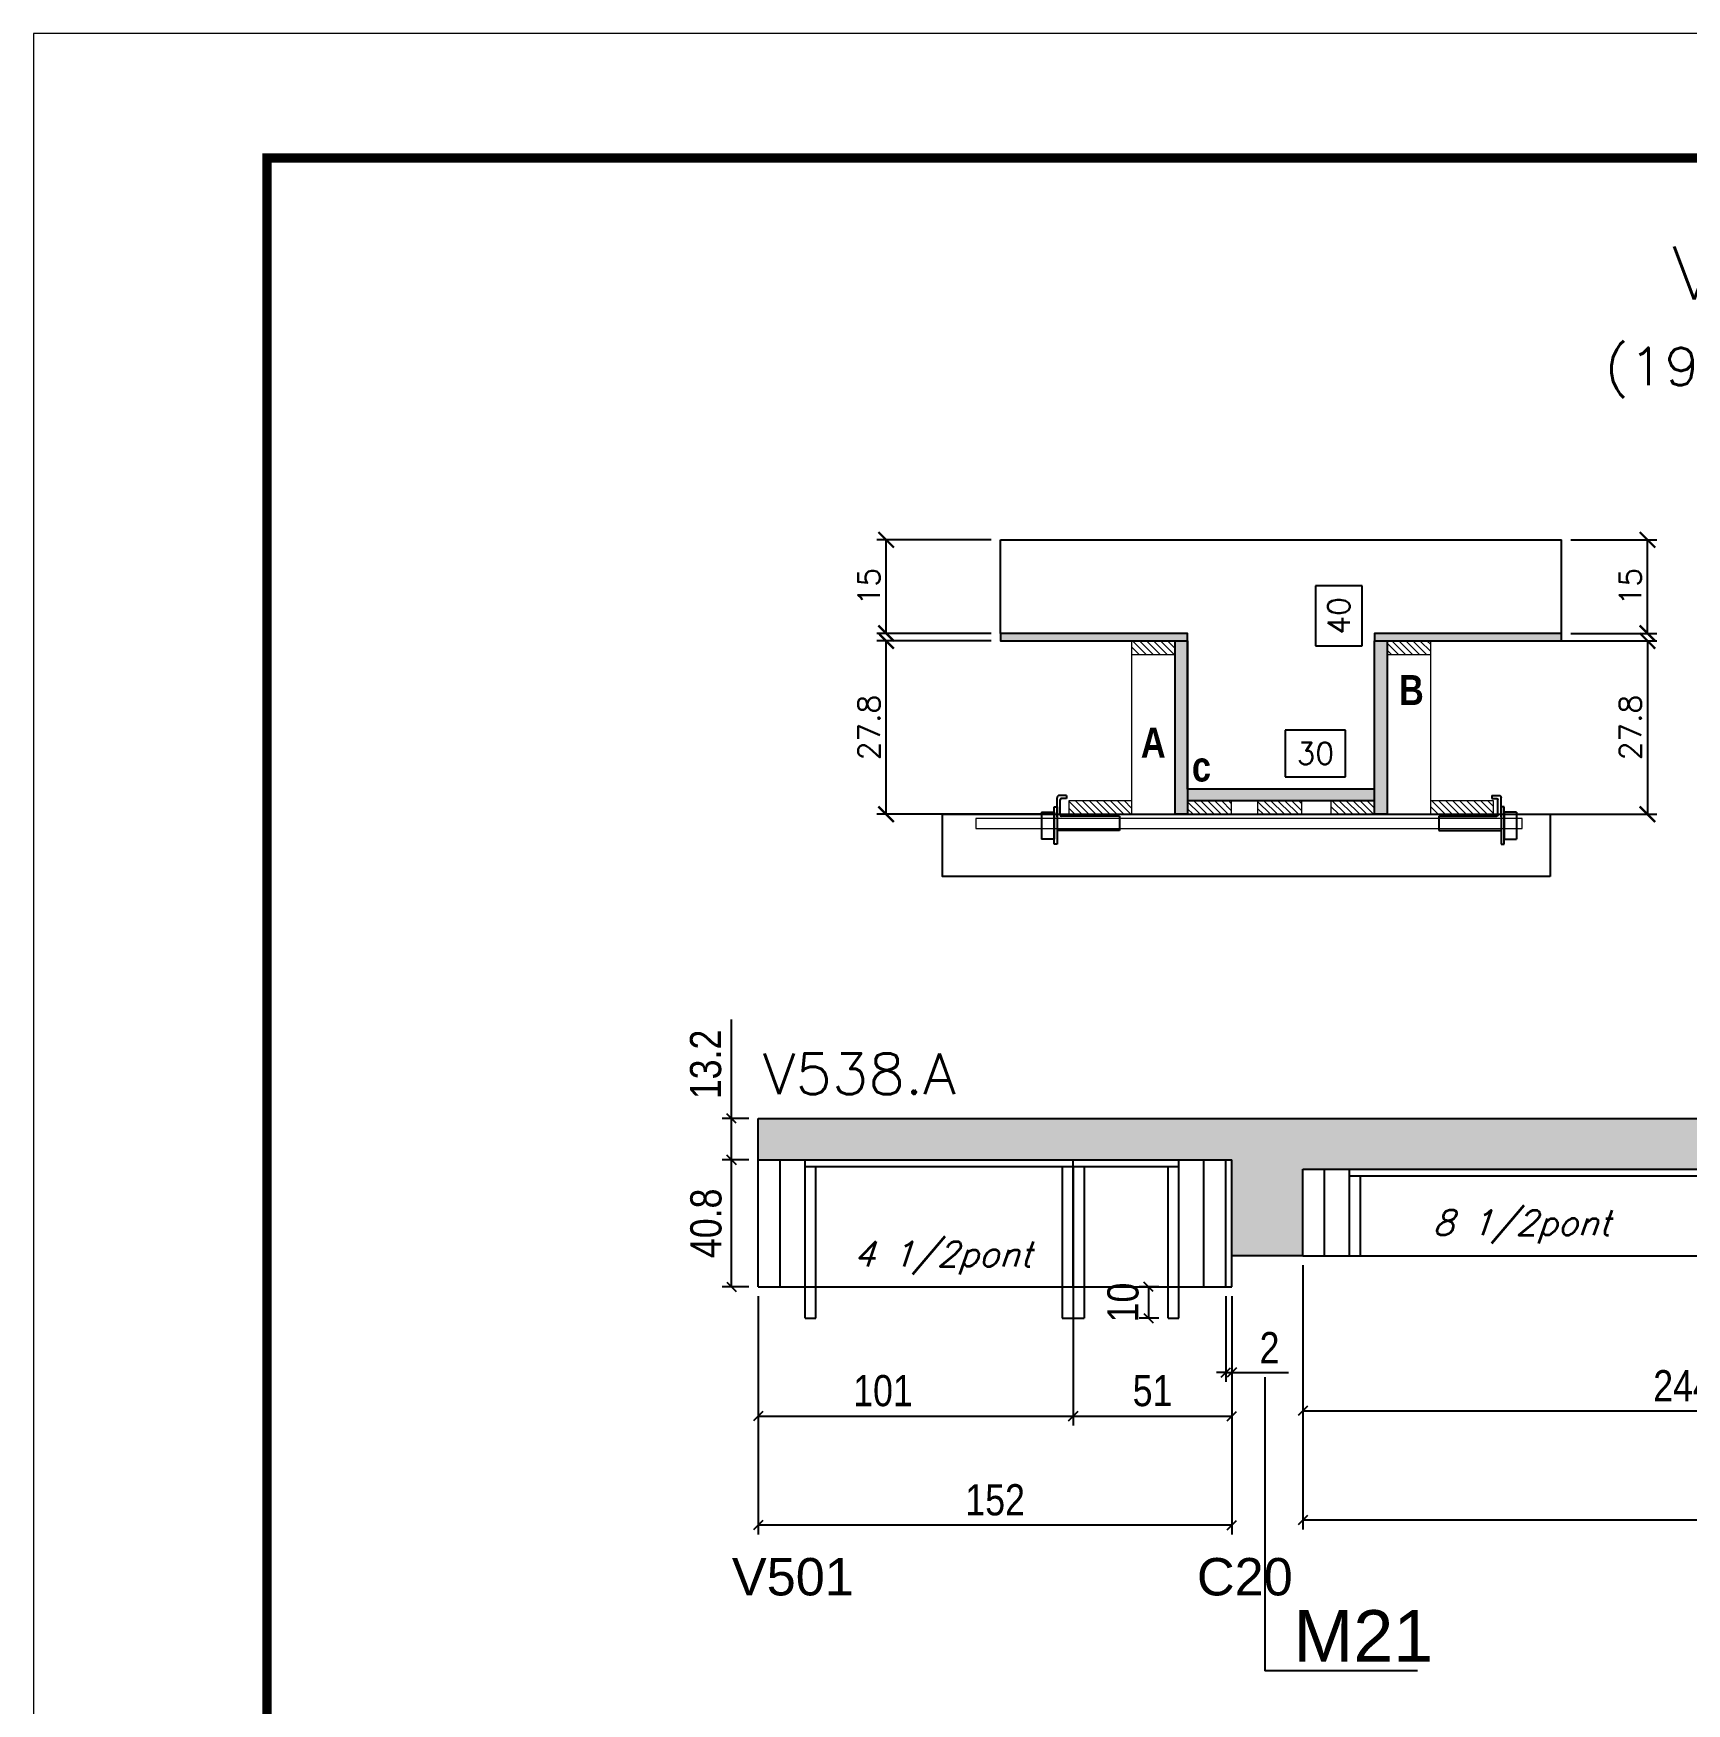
# Model space of a CAD drawing. Extents: x -21493 to -15213, y -12134 to 11887.
# Drawn here: x -16738 to -16208, y -134 to 401 of the extents above; entities that cross this region are included whole.
import ezdxf
from ezdxf.enums import TextEntityAlignment as Align

# ---------------------------------------------------------------- set-up
doc = ezdxf.new("R2010")
doc.units = 0
doc.linetypes.add('DASHED', pattern=[0.75, 0.5, -0.25])
doc.linetypes.add('HIDDEN', pattern=[0.375, 0.25, -0.125])
for name, color, linetype in [('5', 5, 'Continuous'), ('barrote', 251, 'Continuous'), ('COTA', 241, 'Continuous'), ('Cota Seção (2x)', 4, 'Continuous'), ('detalhes', 4, 'Continuous'), ('NOMENCLATURA', 7, 'Continuous'), ('Painéis', 200, 'Continuous'), ('presilha', 1, 'Continuous'), ('SARR_2.2x7', 40, 'Continuous'), ('SARR_3.5x7', 81, 'Continuous'), ('texto', 7, 'Continuous'), ('Texto de Titulo', 7, 'Continuous'), ('Texto Qtd Sarr', 242, 'Continuous')]:
    doc.layers.add(name, color=color, linetype=linetype)
for name, color, linetype, lineweight in [('CONCRETO', 251, 'Continuous', 25), ('Folhas', 255, 'Continuous', 9), ('Hachura', 251, 'Continuous', 9), ('Madeira', 126, 'Continuous', 18), ('SARRAFO DE PRESSAO', 251, 'DASHED', 9), ('SCO-___-LAJ', 2, 'Continuous', 0), ('Texto Seção', 7, 'Continuous', 15)]:
    doc.layers.add(name, color=color, linetype=linetype, lineweight=lineweight)
doc.styles.add('COTA TECNICA', font='techl___.ttf', dxfattribs={"height": 10})
doc.styles.add('REGUA-120', font='ROMANS.shx', dxfattribs={"height": 15})
doc.styles.add('Romans', font='romans.shx')
doc.styles.get("Standard").update_dxf_attribs({"font": 'arial.ttf'})
doc.styles.add('TECNICA', font='techb___.ttf', dxfattribs={"height": 10})
doc.dimstyles.new('Cota Seção (2x)', dxfattribs={"dimtxt": 7, "dimasz": 5, "dimexe": 3, "dimexo": 3, "dimgap": 2, "dimtad": 3, "dimdec": 1, "dimlfac": 0.5, "dimzin": 12, "dimdsep": 46, "dimtxsty": 'Romans', "dimblk": 'ARCHTICK', "dimcen": 0, "dimclrd": 4, "dimclre": 4, "dimclrt": 1, "dimadec": 1, "dimazin": 3, "dimtfac": 1, "dimtdec": 1, "dimtmove": 0, "dimatfit": 3, "dimldrblk": 'OBLIQUE', "dimfxl": 1, "dimtolj": 1, "dimtzin": 12, "dimarcsym": 0})
doc.dimstyles.new('Cota Seção interna', dxfattribs={"dimtxt": 7, "dimasz": 6, "dimexe": 0.18, "dimexo": 2, "dimgap": -4, "dimtad": 3, "dimdec": 1, "dimlfac": 0.5, "dimzin": 12, "dimdsep": 46, "dimtxsty": 'Romans', "dimblk": 'ARCHTICK', "dimcen": 0.09, "dimse1": 1, "dimse2": 1, "dimsd1": 1, "dimsd2": 1, "dimclrd": 180, "dimclre": 5, "dimclrt": 1, "dimadec": 0, "dimazin": 3, "dimtfac": 1, "dimtdec": 1, "dimtofl": 0, "dimtmove": 0, "dimatfit": 3, "dimldrblk": 'ARCHTICK', "dimfxl": 1, "dimtolj": 1, "dimtzin": 0, "dimarcsym": 0})
doc.dimstyles.new('PAINEL', dxfattribs={"dimtxt": 10, "dimasz": 3, "dimexe": 3, "dimexo": 3, "dimgap": 3, "dimtad": 1, "dimdec": 1, "dimzin": 12, "dimdsep": 46, "dimtxsty": 'COTA TECNICA', "dimblk1": 'OBLIQUE', "dimblk2": 'OBLIQUE', "dimsah": 1, "dimcen": 0.9, "dimclrd": 4, "dimclre": 4, "dimclrt": 240, "dimadec": 1, "dimazin": 3, "dimtfac": 1, "dimtdec": 1, "dimtmove": 0, "dimatfit": 3, "dimfxl": 1, "dimtolj": 1, "dimtzin": 12, "dimarcsym": 0})

# ---------------------------------------------------------------- blocks, each defined once
blk = doc.blocks.new('titulo1')
at = {"layer": 'Defpoints', "color": 252, "linetype": 'HIDDEN', "ltscale": 2}
blk.add_line((0, 0), (0, 125), dxfattribs=at)
at = {"layer": 'Defpoints', "style": 'Romans', "oblique": 15}
blk.add_attdef('FOLHA', text='', height=10, dxfattribs=at).set_placement((0, 15.58), align=Align.MIDDLE_CENTER)
at = {"layer": 'Texto Qtd Sarr', "color": 3, "style": 'Romans', "oblique": 15}
for tag, height, p in [('TITULO', 17, (0, 71.45)), ('SEÇÃO', 12, (0, 41.55))]:
    blk.add_attdef(tag, text='', height=height, dxfattribs=at).set_placement(p, align=Align.MIDDLE_CENTER)
blk = doc.blocks.new('_ArchTick')
at = {"color": 0, "linetype": 'ByBlock', "const_width": 0.15}
blk.add_lwpolyline([(-0.5, -0.5), (0.5, 0.5)], dxfattribs=at)
blk = doc.blocks.new('*D1215')
at = {"layer": 'COTA', "color": 4, "lineweight": -2, "transparency": 16777216}
for p, q in [((-16431.05, 206.64), (-16467.77, 206.64)), ((-16464.77, 151.04), (-16464.77, 206.64)), ((-16413.45, 151.04), (-16467.77, 151.04))]:
    blk.add_line(p, q, dxfattribs=at)
at = {"layer": 'Defpoints', "color": 0, "transparency": 16777216}
for p in [(-16464.77, 206.64), (-16428.05, 206.64), (-16410.45, 151.04)]:
    blk.add_point(p, dxfattribs=at)
at = {"layer": 'COTA', "color": 4, "lineweight": -2, "transparency": 16777216, "xscale": 5, "yscale": 5, "zscale": 5}
for p, rotation in [((-16464.77, 206.64), 90), ((-16464.77, 151.04), 270)]:
    blk.add_blockref('_ArchTick', p, dxfattribs=dict(at, rotation=rotation))
at = {"layer": 'COTA', "color": 1, "transparency": 16777216, "insert": (-16470.27, 178.84), "char_height": 7, "attachment_point": 5, "rotation": 90, "style": 'Romans'}
blk.add_mtext('\\A1;27.8', dxfattribs=at)
blk = doc.blocks.new('_Oblique')
at = {"color": 0, "linetype": 'ByBlock', "lineweight": -2}
blk.add_line((-0.5, -0.5), (0.5, 0.5), dxfattribs=at)
blk = doc.blocks.new('*D1216')
at = {"layer": 'COTA', "color": 4, "lineweight": -2, "transparency": 16777216}
for p, q in [((-16431.05, 239.04), (-16467.77, 239.04)), ((-16464.77, 209.04), (-16464.77, 239.04)), ((-16431.05, 209.04), (-16467.77, 209.04))]:
    blk.add_line(p, q, dxfattribs=at)
at = {"layer": 'Defpoints', "color": 0, "transparency": 16777216}
for p in [(-16464.77, 239.04), (-16428.05, 239.04), (-16428.05, 209.04)]:
    blk.add_point(p, dxfattribs=at)
at = {"layer": 'COTA', "color": 4, "lineweight": -2, "transparency": 16777216, "xscale": 5, "yscale": 5, "zscale": 5}
for p, rotation in [((-16464.77, 239.04), 90), ((-16464.77, 209.04), 270)]:
    blk.add_blockref('_ArchTick', p, dxfattribs=dict(at, rotation=rotation))
at = {"layer": 'COTA', "color": 1, "transparency": 16777216, "insert": (-16470.27, 224.04), "char_height": 7, "attachment_point": 5, "rotation": 90, "style": 'Romans'}
blk.add_mtext('\\A1;15', dxfattribs=at)
blk = doc.blocks.new('*D1217')
at = {"layer": 'Cota Seção (2x)', "color": 180, "lineweight": -2, "transparency": 16777216}
for p, q in [((-16312.05, 224.34), (-16327.05, 224.34)), ((-16327.05, 224.34), (-16327.05, 205)), ((-16312.05, 205), (-16312.05, 224.34)), ((-16327.05, 205), (-16312.05, 205))]:
    blk.add_line(p, q, dxfattribs=at)
at = {"layer": 'Defpoints', "color": 0, "transparency": 16777216}
for p in [(-16368.05, 239.04), (-16308.05, 239.04), (-16368.05, 159.04)]:
    blk.add_point(p, dxfattribs=at)
at = {"layer": 'Cota Seção (2x)', "color": 1, "transparency": 16777216, "insert": (-16319.55, 214.67), "char_height": 7, "attachment_point": 5, "rotation": 90, "style": 'Romans'}
blk.add_mtext('\\A1;40', dxfattribs=at)
blk = doc.blocks.new('PRESILHA METÁLICA 1')
at = {"layer": 'presilha'}
for p, q in [((7.5, 10.64), (7.5, 19.86)), ((12, 21), (8.64, 21)), ((9, 11.57), (9, 18.93)), ((12, 19.5), (9.57, 19.5)), ((12, 21), (12, 19.5)), ((0, 13), (6, 13)), ((0, 13), (0, 0)), ((6, 15.5), (7.5, 15.5)), ((6, -2.5), (6, 15.5)), ((6, 13), (6, 0)), ((7.5, 15.5), (7.5, -2.5)), ((37.5, 11), (9.57, 11)), ((37.5, 11), (37.5, 4.1)), ((6, 0), (0, 0)), ((37.5, 4.1), (7.5, 4.1)), ((7.5, -2.5), (6, -2.5))]:
    blk.add_line(p, q, dxfattribs=at)
for centre, radius, start, end in [((8.64, 19.86), 1.14, 90, 180), ((9.57, 18.93), 0.57, 90, 180), ((9.57, 11.57), 0.57, 180, 270)]:
    blk.add_arc(centre, radius, start, end, dxfattribs=at)
blk = doc.blocks.new('*D1218')
at = {"layer": 'Cota Seção (2x)', "color": 180, "lineweight": -2, "transparency": 16777216}
for p, q in [((-16317.38, 178.04), (-16336.72, 178.04)), ((-16336.72, 178.04), (-16336.72, 163.04)), ((-16317.38, 163.04), (-16317.38, 178.04)), ((-16336.72, 163.04), (-16317.38, 163.04))]:
    blk.add_line(p, q, dxfattribs=at)
at = {"layer": 'Defpoints', "color": 0, "transparency": 16777216}
for p in [(-16368.05, 159.04), (-16368.05, 151.04), (-16308.05, 151.04)]:
    blk.add_point(p, dxfattribs=at)
at = {"layer": 'Cota Seção (2x)', "color": 1, "transparency": 16777216, "insert": (-16327.05, 170.54), "char_height": 7, "attachment_point": 5, "style": 'Romans'}
blk.add_mtext('\\A1;30', dxfattribs=at)
blk = doc.blocks.new('*D1183')
at = {"layer": 'COTA', "color": 4, "lineweight": -2, "transparency": 16777216}
for p, q in [((-16287.05, 206.64), (-16217.48, 206.64)), ((-16220.48, 206.64), (-16220.48, 151.04)), ((-16287.05, 151.04), (-16217.48, 151.04))]:
    blk.add_line(p, q, dxfattribs=at)
at = {"layer": 'Defpoints', "color": 0, "transparency": 16777216}
for p in [(-16290.05, 206.64), (-16290.05, 151.04), (-16220.48, 151.04)]:
    blk.add_point(p, dxfattribs=at)
at = {"layer": 'COTA', "color": 4, "lineweight": -2, "transparency": 16777216, "xscale": 5, "yscale": 5, "zscale": 5}
for p, rotation in [((-16220.48, 206.64), 90), ((-16220.48, 151.04), 270)]:
    blk.add_blockref('_ArchTick', p, dxfattribs=dict(at, rotation=rotation))
at = {"layer": 'COTA', "color": 1, "transparency": 16777216, "insert": (-16225.98, 178.84), "char_height": 7, "attachment_point": 5, "rotation": 90, "style": 'Romans'}
blk.add_mtext('\\A1;27.8', dxfattribs=at)
blk = doc.blocks.new('*D1385')
at = {"layer": 'COTA', "color": 4, "lineweight": -2, "transparency": 16777216}
for p, q in [((-16245.05, 239.04), (-16217.48, 239.04)), ((-16220.48, 209.04), (-16220.48, 239.04)), ((-16245.05, 209.04), (-16217.48, 209.04))]:
    blk.add_line(p, q, dxfattribs=at)
at = {"layer": 'Defpoints', "color": 0, "transparency": 16777216}
for p in [(-16248.05, 239.04), (-16220.48, 239.04), (-16248.05, 209.04)]:
    blk.add_point(p, dxfattribs=at)
at = {"layer": 'COTA', "color": 4, "lineweight": -2, "transparency": 16777216, "xscale": 5, "yscale": 5, "zscale": 5}
for p, rotation in [((-16220.48, 239.04), 90), ((-16220.48, 209.04), 270)]:
    blk.add_blockref('_ArchTick', p, dxfattribs=dict(at, rotation=rotation))
at = {"layer": 'COTA', "color": 1, "transparency": 16777216, "insert": (-16225.98, 224.04), "char_height": 7, "attachment_point": 5, "rotation": 90, "style": 'Romans'}
blk.add_mtext('\\A1;15', dxfattribs=at)
blk = doc.blocks.new('*D1387')
at = {"layer": 'COTA', "color": 4, "lineweight": -2, "ltscale": 25, "transparency": 16777216}
for p, q in [((-16505.8, -3.58), (-16505.8, -45)), ((-16404.8, -3.58), (-16404.8, -45)), ((-16505.8, -42), (-16404.8, -42))]:
    blk.add_line(p, q, dxfattribs=at)
at = {"layer": 'Defpoints', "color": 0, "ltscale": 25, "transparency": 16777216}
for p in [(-16505.8, -0.58), (-16404.8, -0.58), (-16404.8, -42)]:
    blk.add_point(p, dxfattribs=at)
at = {"layer": 'COTA', "color": 4, "lineweight": -2, "ltscale": 25, "transparency": 16777216, "xscale": 3, "yscale": 3, "zscale": 3, "rotation": 180}
blk.add_blockref('_Oblique', (-16505.8, -42), dxfattribs=at)
at = {"layer": 'COTA', "color": 4, "lineweight": -2, "ltscale": 25, "transparency": 16777216, "xscale": 3, "yscale": 3, "zscale": 3}
blk.add_blockref('_Oblique', (-16404.8, -42), dxfattribs=at)
at = {"layer": 'COTA', "color": 240, "ltscale": 25, "transparency": 16777216, "insert": (-16465.8, -33.9), "char_height": 10, "attachment_point": 5, "style": 'COTA TECNICA'}
blk.add_mtext('\\A1;101', dxfattribs=at)
blk = doc.blocks.new('*D1388')
at = {"layer": 'COTA', "color": 4, "lineweight": -2, "ltscale": 25, "transparency": 16777216}
for p, q in [((-16404.8, -3.58), (-16404.8, -45)), ((-16353.82, -3.58), (-16353.82, -45)), ((-16404.8, -42), (-16353.82, -42))]:
    blk.add_line(p, q, dxfattribs=at)
at = {"layer": 'Defpoints', "color": 0, "ltscale": 25, "transparency": 16777216}
for p in [(-16404.8, -0.58), (-16353.82, -0.58), (-16353.82, -42)]:
    blk.add_point(p, dxfattribs=at)
at = {"layer": 'COTA', "color": 4, "lineweight": -2, "ltscale": 25, "transparency": 16777216, "xscale": 3, "yscale": 3, "zscale": 3, "rotation": 180}
blk.add_blockref('_Oblique', (-16404.8, -42), dxfattribs=at)
at = {"layer": 'COTA', "color": 4, "lineweight": -2, "ltscale": 25, "transparency": 16777216, "xscale": 3, "yscale": 3, "zscale": 3}
blk.add_blockref('_Oblique', (-16353.82, -42), dxfattribs=at)
at = {"layer": 'COTA', "color": 240, "ltscale": 25, "transparency": 16777216, "insert": (-16379.31, -33.89), "char_height": 10, "attachment_point": 5, "style": 'COTA TECNICA'}
blk.add_mtext('\\A1;51', dxfattribs=at)
blk = doc.blocks.new('*D1389')
at = {"layer": 'COTA', "color": 4, "lineweight": -2, "ltscale": 25, "transparency": 16777216}
for p, q in [((-16505.8, -3.58), (-16505.8, -80.03)), ((-16353.82, -3.58), (-16353.82, -80.03)), ((-16353.82, -77.03), (-16505.8, -77.03))]:
    blk.add_line(p, q, dxfattribs=at)
at = {"layer": 'Defpoints', "color": 0, "ltscale": 25, "transparency": 16777216}
for p in [(-16505.8, -0.58), (-16353.82, -0.58), (-16505.8, -77.03)]:
    blk.add_point(p, dxfattribs=at)
at = {"layer": 'COTA', "color": 4, "lineweight": -2, "ltscale": 25, "transparency": 16777216, "xscale": 3, "yscale": 3, "zscale": 3, "rotation": 180}
blk.add_blockref('_Oblique', (-16505.8, -77.03), dxfattribs=at)
at = {"layer": 'COTA', "color": 4, "lineweight": -2, "ltscale": 25, "transparency": 16777216, "xscale": 3, "yscale": 3, "zscale": 3}
blk.add_blockref('_Oblique', (-16353.82, -77.03), dxfattribs=at)
at = {"layer": 'COTA', "color": 240, "ltscale": 25, "transparency": 16777216, "insert": (-16429.81, -68.92), "char_height": 10, "attachment_point": 5, "style": 'COTA TECNICA'}
blk.add_mtext('\\A1;152', dxfattribs=at)
blk = doc.blocks.new('*D1390')
at = {"layer": 'COTA', "color": 4, "lineweight": -2, "ltscale": 25, "transparency": 16777216}
for p, q in [((-16331.09, 6.42), (-16331.09, -43.35)), ((-16087.09, 6.42), (-16087.09, -43.35)), ((-16331.09, -40.35), (-16087.09, -40.35))]:
    blk.add_line(p, q, dxfattribs=at)
at = {"layer": 'Defpoints', "color": 0, "ltscale": 25, "transparency": 16777216}
for p in [(-16331.09, 9.42), (-16087.09, 9.42), (-16087.09, -40.35)]:
    blk.add_point(p, dxfattribs=at)
at = {"layer": 'COTA', "color": 4, "lineweight": -2, "ltscale": 25, "transparency": 16777216, "xscale": 3, "yscale": 3, "zscale": 3, "rotation": 180}
blk.add_blockref('_Oblique', (-16331.09, -40.35), dxfattribs=at)
at = {"layer": 'COTA', "color": 4, "lineweight": -2, "ltscale": 25, "transparency": 16777216, "xscale": 3, "yscale": 3, "zscale": 3}
blk.add_blockref('_Oblique', (-16087.09, -40.35), dxfattribs=at)
at = {"layer": 'COTA', "color": 240, "ltscale": 25, "transparency": 16777216, "insert": (-16209.09, -32.27), "char_height": 10, "attachment_point": 5, "style": 'COTA TECNICA'}
blk.add_mtext('\\A1;244', dxfattribs=at)
blk = doc.blocks.new('*D1393')
at = {"layer": 'COTA', "color": 4, "lineweight": -2, "ltscale": 25, "transparency": 16777216}
for p, q in [((-16331.09, 6.42), (-16331.09, -78.38)), ((-15625.11, 6.42), (-15625.11, -78.38)), ((-15625.11, -75.38), (-16331.09, -75.38))]:
    blk.add_line(p, q, dxfattribs=at)
at = {"layer": 'Defpoints', "color": 0, "ltscale": 25, "transparency": 16777216}
for p in [(-16331.09, 9.42), (-15625.11, 9.42), (-16331.09, -75.38)]:
    blk.add_point(p, dxfattribs=at)
at = {"layer": 'COTA', "color": 4, "lineweight": -2, "ltscale": 25, "transparency": 16777216, "xscale": 3, "yscale": 3, "zscale": 3, "rotation": 180}
blk.add_blockref('_Oblique', (-16331.09, -75.38), dxfattribs=at)
at = {"layer": 'COTA', "color": 4, "lineweight": -2, "ltscale": 25, "transparency": 16777216, "xscale": 3, "yscale": 3, "zscale": 3}
blk.add_blockref('_Oblique', (-15625.11, -75.38), dxfattribs=at)
at = {"layer": 'COTA', "color": 240, "ltscale": 25, "transparency": 16777216, "insert": (-15978.1, -67.28), "char_height": 10, "attachment_point": 5, "style": 'COTA TECNICA'}
blk.add_mtext('\\A1;706', dxfattribs=at)
blk = doc.blocks.new('*D1379')
at = {"layer": 'COTA', "color": 4, "lineweight": -2, "ltscale": 25, "transparency": 16777216}
for p, q in [((-16508.8, 40.22), (-16517.44, 40.22)), ((-16514.44, -0.58), (-16514.44, 40.22)), ((-16508.8, -0.58), (-16517.44, -0.58))]:
    blk.add_line(p, q, dxfattribs=at)
at = {"layer": 'Defpoints', "color": 0, "ltscale": 25, "transparency": 16777216}
for p in [(-16514.44, 40.22), (-16505.8, 40.22), (-16505.8, -0.58)]:
    blk.add_point(p, dxfattribs=at)
at = {"layer": 'COTA', "color": 4, "lineweight": -2, "ltscale": 25, "transparency": 16777216, "xscale": 3, "yscale": 3, "zscale": 3}
for p, rotation in [((-16514.44, 40.22), 90), ((-16514.44, -0.58), 270)]:
    blk.add_blockref('_Oblique', p, dxfattribs=dict(at, rotation=rotation))
at = {"layer": 'COTA', "color": 240, "ltscale": 25, "transparency": 16777216, "insert": (-16522.56, 19.82), "char_height": 10, "attachment_point": 5, "rotation": 90, "style": 'COTA TECNICA'}
blk.add_mtext('\\A1;40.8', dxfattribs=at)
blk = doc.blocks.new('*D1380')
at = {"layer": 'COTA', "color": 4, "lineweight": -2, "ltscale": 25, "transparency": 16777216}
for p, q in [((-16514.44, 53.42), (-16514.44, 85.15)), ((-16508.8, 53.42), (-16517.44, 53.42)), ((-16514.44, 40.22), (-16514.44, 53.42)), ((-16508.8, 40.22), (-16517.44, 40.22))]:
    blk.add_line(p, q, dxfattribs=at)
at = {"layer": 'Defpoints', "color": 0, "ltscale": 25, "transparency": 16777216}
for p in [(-16514.44, 53.42), (-16505.8, 53.42), (-16505.8, 40.22)]:
    blk.add_point(p, dxfattribs=at)
at = {"layer": 'COTA', "color": 4, "lineweight": -2, "ltscale": 25, "transparency": 16777216, "xscale": 3, "yscale": 3, "zscale": 3}
for p, rotation in [((-16514.44, 53.42), 90), ((-16514.44, 40.22), 270)]:
    blk.add_blockref('_Oblique', p, dxfattribs=dict(at, rotation=rotation))
at = {"layer": 'COTA', "color": 240, "ltscale": 25, "transparency": 16777216, "insert": (-16522.66, 70.79), "char_height": 10, "attachment_point": 5, "rotation": 90, "style": 'COTA TECNICA'}
blk.add_mtext('\\A1;13.2', dxfattribs=at)
blk = doc.blocks.new('*D1382')
at = {"layer": 'COTA', "color": 4, "lineweight": -2, "ltscale": 25, "transparency": 16777216}
for p, q in [((-16355.82, -3.58), (-16355.82, -31.05)), ((-16353.82, -3.58), (-16353.82, -31.05)), ((-16355.82, -28.05), (-16358.82, -28.05)), ((-16355.82, -28.05), (-16353.82, -28.05)), ((-16353.82, -28.05), (-16335.71, -28.05))]:
    blk.add_line(p, q, dxfattribs=at)
at = {"layer": 'Defpoints', "color": 0, "ltscale": 25, "transparency": 16777216}
for p in [(-16355.82, -0.58), (-16353.82, -0.58), (-16353.82, -28.05)]:
    blk.add_point(p, dxfattribs=at)
at = {"layer": 'COTA', "color": 4, "lineweight": -2, "ltscale": 25, "transparency": 16777216, "xscale": 3, "yscale": 3, "zscale": 3}
blk.add_blockref('_Oblique', (-16355.82, -28.05), dxfattribs=at)
at = {"layer": 'COTA', "color": 4, "lineweight": -2, "ltscale": 25, "transparency": 16777216, "xscale": 3, "yscale": 3, "zscale": 3, "rotation": 180}
blk.add_blockref('_Oblique', (-16353.82, -28.05), dxfattribs=at)
at = {"layer": 'COTA', "color": 240, "ltscale": 25, "transparency": 16777216, "insert": (-16341.77, -20.05), "char_height": 10, "attachment_point": 5, "style": 'COTA TECNICA'}
blk.add_mtext('\\A1;2', dxfattribs=at)
blk = doc.blocks.new('*D1384')
at = {"layer": 'COTA', "color": 4, "lineweight": -2, "ltscale": 25, "transparency": 16777216}
for p, q in [((-16377.32, -0.58), (-16383.65, -0.58)), ((-16380.65, -0.58), (-16380.65, -10.58)), ((-16377.32, -10.58), (-16383.65, -10.58))]:
    blk.add_line(p, q, dxfattribs=at)
at = {"layer": 'Defpoints', "color": 0, "ltscale": 25, "transparency": 16777216}
for p in [(-16374.32, -0.58), (-16380.65, -10.58), (-16374.32, -10.58)]:
    blk.add_point(p, dxfattribs=at)
at = {"layer": 'COTA', "color": 4, "lineweight": -2, "ltscale": 25, "transparency": 16777216, "xscale": 3, "yscale": 3, "zscale": 3}
for p, rotation in [((-16380.65, -0.58), 90), ((-16380.65, -10.58), 270)]:
    blk.add_blockref('_Oblique', p, dxfattribs=dict(at, rotation=rotation))
at = {"layer": 'COTA', "color": 240, "ltscale": 25, "transparency": 16777216, "insert": (-16388.75, -5.58), "char_height": 10, "attachment_point": 5, "rotation": 90, "style": 'COTA TECNICA'}
blk.add_mtext('\\A1;10', dxfattribs=at)
blk = doc.blocks.new('9999999999')
at = {"layer": 'Folhas'}
blk.add_lwpolyline([(98138.98, 34190.21), (99623.98, 34190.21), (99623.98, 35240.21), (98138.98, 35240.21)], close=True, dxfattribs=at)
at = {"layer": 'Folhas', "color": 30, "const_width": 3}
blk.add_lwpolyline([(98213.98, 34230.21), (99583.98, 34230.21), (99583.98, 35200.21), (98213.98, 35200.21)], close=True, dxfattribs=at)

msp = doc.modelspace()

# ---------------------------------------------------------------- hatches: boundary and pattern name
at = {"layer": 'COTA', "linetype": 'ByBlock'}
h = msp.add_hatch(dxfattribs=at)
h.set_pattern_fill('AR-CONC', color=256, scale=0.03)
h.set_pattern_definition([(50, (-155501.1976, -26011.143), (5.46554007, -0.47817257), [0.5715, -6.2865]), (355, (-155501.1976, -26011.143), (-1.05730264, 5.73170536), [0.4572, -5.02921753]), (100.4514447, (-155500.742, -26011.183), (4.40823741, 5.25353256), [0.48570026, -5.34270734]), (46.1842, (-155501.1976, -26009.619), (8.13237123, -1.26126984), [0.85725, -9.42975]), (96.6355576, (-155500.52, -26009.724), (7.122124, 7.42278374), [0.7285507, -8.01406824]), (351.184151, (-155501.198, -26009.619), (7.122124, 7.42278374), [0.685799, -7.54379196]), (21, (-155500.4356, -26010), (4.54843174, -3.06795595), [0.5715, -6.2865]), (326, (-155500.4356, -26010), (1.85406085, 5.52563898), [0.4572, -5.0292]), (71.451445, (-155500.0566, -26010.256), (6.40249258, 2.45768307), [0.48570026, -5.34269813]), (37.5, (-155501.1976, -26011.1432), (0.092658098, 2.536651166), [0, -4.96824, 0, -5.1054, 0, -5.04825]), (7.5, (-155501.1976, -26011.1432), (2.004589875, 3.005417245), [0, -2.91084, 0, -4.85394, 0, -1.92405]), (327.5, (-155502.8969, -26011.1432), (4.067717855, -0.17186232), [0, -1.905, 0, -5.9436, 0, -7.8867]), (317.5, (-155503.659, -26011.1432), (4.44387544, 0.76279473), [0, -2.4765, 0, -3.94716, 0, -5.6007])])
h.paths.add_polyline_path([(-16331.09, 37.22), (-15625.11, 37.22), (-15625.11, 53.42), (-16505.8, 53.42), (-16505.8, 40.22), (-16353.82, 40.22), (-16353.82, 9.42), (-16331.09, 9.42)])
at = {"layer": 'Hachura'}
h = msp.add_hatch(color=256, dxfattribs=at)
h.dxf.hatch_style = 1
h.paths.add_polyline_path([(-16368.05, 206.64), (-16368.05, 209.04), (-16428.05, 209.04), (-16428.05, 206.64)])
h = msp.add_hatch(color=256, dxfattribs=at)
h.dxf.hatch_style = 1
h.paths.add_polyline_path([(-16248.05, 206.64), (-16248.05, 209.04), (-16308.05, 209.04), (-16308.05, 206.64)])
h = msp.add_hatch(dxfattribs=at)
h.set_pattern_fill('ANSI31', color=256, scale=0.5, angle=270, style=0)
h.set_pattern_definition([(315, (6541.7704, -8101.0006), (1.12253202, 1.12253202), [])])
h.paths.add_polyline_path([(-16372.05, 202.24), (-16372.05, 206.64), (-16386.05, 206.64), (-16386.05, 202.24)])
h = msp.add_hatch(color=256, dxfattribs=at)
h.dxf.hatch_style = 1
h.paths.add_polyline_path([(-16372.05, 206.64), (-16368.05, 206.64), (-16368.05, 151.04), (-16372.05, 151.04)])
h = msp.add_hatch(color=256, dxfattribs=at)
h.dxf.hatch_style = 1
h.paths.add_polyline_path([(-16308.05, 206.64), (-16304.05, 206.64), (-16304.05, 151.04), (-16308.05, 151.04)])
h = msp.add_hatch(dxfattribs=at)
h.set_pattern_fill('ANSI31', color=256, scale=0.5, angle=270, style=0)
h.set_pattern_definition([(315, (6503.7704, -8101.0006), (1.12253202, 1.12253202), [])])
h.paths.add_polyline_path([(-16290.05, 202.24), (-16290.05, 206.64), (-16304.05, 206.64), (-16304.05, 202.24)])
h = msp.add_hatch(dxfattribs=at)
h.set_pattern_fill('ANSI31', color=256, scale=0.5, angle=270, style=0)
h.set_pattern_definition([(315, (6541.7704, -8078.6006), (1.12253202, 1.12253202), [])])
h.paths.add_polyline_path([(-16406.05, 151.04), (-16406.05, 155.44), (-16386.05, 155.44), (-16386.05, 151.04)])
h = msp.add_hatch(color=256, dxfattribs=at)
h.dxf.hatch_style = 1
h.paths.add_polyline_path([(-16308.05, 155.44), (-16308.05, 159.04), (-16368.05, 159.04), (-16368.05, 155.44)])
h = msp.add_hatch(dxfattribs=at)
h.set_pattern_fill('ANSI31', color=256, scale=0.5, angle=270, style=0)
h.set_pattern_definition([(315, (6550.5704, -8078.6006), (1.12253202, 1.12253202), [])])
h.paths.add_polyline_path([(-16368.05, 151.04), (-16368.05, 155.44), (-16354.05, 155.44), (-16354.05, 151.04)])
h = msp.add_hatch(dxfattribs=at)
h.set_pattern_fill('ANSI31', color=256, scale=0.5, angle=270, style=0)
h.set_pattern_definition([(315, (6573.1053, -8078.6006), (1.12253202, 1.12253202), [])])
h.paths.add_polyline_path([(-16345.51, 151.04), (-16345.51, 155.44), (-16331.51, 155.44), (-16331.51, 151.04)])
h = msp.add_hatch(dxfattribs=at)
h.set_pattern_fill('ANSI31', color=256, scale=0.5, angle=270, style=0)
h.set_pattern_definition([(315, (6572.5725, -8078.6006), (1.12253202, 1.12253202), [])])
h.paths.add_polyline_path([(-16308.05, 151.04), (-16308.05, 155.44), (-16322.05, 155.44), (-16322.05, 151.04)])
h = msp.add_hatch(dxfattribs=at)
h.set_pattern_fill('ANSI31', color=256, scale=0.5, angle=270, style=0)
h.set_pattern_definition([(315, (6469.7704, -8078.6006), (1.12253202, 1.12253202), [])])
h.paths.add_polyline_path([(-16290.05, 151.04), (-16290.05, 155.44), (-16270.05, 155.44), (-16270.05, 151.04)])

# ---------------------------------------------------------------- linework, layer by layer
at = {"layer": 'barrote'}
msp.add_lwpolyline([(-16251.69, 131.04), (-16446.65, 131.04), (-16446.65, 151.04), (-16251.69, 151.04)], close=True, dxfattribs=at)
at = {"layer": 'CONCRETO'}
for p, q in [((-16428.05, 209.04), (-16428.05, 239.04)), ((-16428.05, 239.04), (-16368.05, 239.04)), ((-16368.05, 239.04), (-16368.05, 239.04)), ((-16368.05, 239.04), (-16248.05, 239.04)), ((-16248.05, 209.04), (-16248.05, 239.04)), ((-16368.05, 209.04), (-16428.05, 209.04)), ((-16368.05, 159.04), (-16368.05, 209.04)), ((-16308.05, 159.04), (-16368.05, 159.04)), ((-16308.05, 155.44), (-16308.05, 159.04)), ((-16308.05, 155.44), (-16308.05, 155.44))]:
    msp.add_line(p, q, dxfattribs=at)
at = {"layer": 'COTA', "linetype": 'ByBlock'}
for p, q in [((-16505.8, 53.42), (-15625.11, 53.42)), ((-16505.8, 40.22), (-16505.8, 53.42)), ((-16331.09, 9.42), (-16353.82, 9.42))]:
    msp.add_line(p, q, dxfattribs=at)
at = {"layer": 'Madeira'}
for points in [[(-16372.05, 202.24), (-16372.05, 206.64), (-16386.05, 206.64), (-16386.05, 202.24)], [(-16372.05, 206.64), (-16386.05, 206.64), (-16386.05, 151.04), (-16372.05, 151.04)], [(-16290.05, 202.24), (-16290.05, 206.64), (-16304.05, 206.64), (-16304.05, 202.24)], [(-16290.05, 206.64), (-16304.05, 206.64), (-16304.05, 151.04), (-16290.05, 151.04)], [(-16406.05, 151.04), (-16406.05, 155.44), (-16386.05, 155.44), (-16386.05, 151.04)], [(-16368.05, 151.04), (-16368.05, 155.44), (-16354.05, 155.44), (-16354.05, 151.04)], [(-16345.51, 151.04), (-16345.51, 155.44), (-16331.51, 155.44), (-16331.51, 151.04)], [(-16308.05, 151.04), (-16308.05, 155.44), (-16322.05, 155.44), (-16322.05, 151.04)], [(-16290.05, 151.04), (-16290.05, 155.44), (-16270.05, 155.44), (-16270.05, 151.04)]]:
    msp.add_lwpolyline(points, close=True, dxfattribs=at)
at = {"layer": 'NOMENCLATURA', "linetype": 'Continuous'}
for p in [(-16343.27, -29.5), (-16294.28, -123.72)]:
    msp.add_line(p, (-16343.27, -123.72), dxfattribs=at)
at = {"layer": 'Painéis'}
for p, q in [((-16505.8, 40.22), (-16353.82, 40.22)), ((-16331.09, 37.22), (-15625.11, 37.22)), ((-16331.09, 9.42), (-15625.11, 9.42)), ((-16505.8, -0.58), (-16353.82, -0.58))]:
    msp.add_line(p, q, dxfattribs=at)
at = {"layer": 'Painéis', "ltscale": 25}
for p, q in [((-16505.8, -0.58), (-16505.8, 40.22)), ((-16404.8, -0.58), (-16404.8, 40.22)), ((-16355.82, -0.58), (-16355.82, 40.22)), ((-16353.82, -0.58), (-16353.82, 40.22)), ((-16331.09, 9.42), (-16331.09, 37.22))]:
    msp.add_line(p, q, dxfattribs=at)
at = {"layer": 'Painéis'}
for points in [[(-16368.05, 206.64), (-16368.05, 209.04), (-16428.05, 209.04), (-16428.05, 206.64)], [(-16248.05, 206.64), (-16248.05, 209.04), (-16308.05, 209.04), (-16308.05, 206.64)], [(-16372.05, 206.64), (-16368.05, 206.64), (-16368.05, 151.04), (-16372.05, 151.04)], [(-16308.05, 206.64), (-16304.05, 206.64), (-16304.05, 151.04), (-16308.05, 151.04)], [(-16308.05, 155.44), (-16308.05, 159.04), (-16368.05, 159.04), (-16368.05, 155.44)]]:
    msp.add_lwpolyline(points, close=True, dxfattribs=at)
at = {"layer": 'SARR_2.2x7', "linetype": 'Continuous'}
for p, q in [((-16498.8, -0.58), (-16498.8, 40.22)), ((-16490.8, 38.02), (-16404.8, 38.02)), ((-16404.8, 38.02), (-16370.82, 38.02)), ((-16362.82, -0.58), (-16362.82, 40.22)), ((-16324.09, 9.42), (-16324.09, 37.22)), ((-16316.09, 35.02), (-16087.09, 35.02))]:
    msp.add_line(p, q, dxfattribs=at)
at = {"layer": 'SARR_3.5x7'}
for p, q in [((-16490.8, -10.58), (-16490.8, 40.22)), ((-16487.3, -10.58), (-16487.3, 38.02)), ((-16408.3, 38.02), (-16408.3, -10.58)), ((-16404.8, 38.02), (-16404.8, -10.58)), ((-16401.28, 38.02), (-16401.28, -10.58)), ((-16374.32, -10.58), (-16374.32, 38.02)), ((-16370.82, -10.58), (-16370.82, 40.22)), ((-16316.09, 9.42), (-16316.09, 37.22)), ((-16312.59, 9.42), (-16312.59, 35.02)), ((-16316.09, 9.42), (-16312.59, 9.42)), ((-16490.8, -10.58), (-16487.3, -10.58)), ((-16408.3, -10.58), (-16401.28, -10.58)), ((-16374.32, -10.58), (-16370.82, -10.58))]:
    msp.add_line(p, q, dxfattribs=at)
at = {"layer": 'SCO-___-LAJ', "color": 1}
msp.add_lwpolyline([(-16260.69, 149.71), (-16435.99, 149.71), (-16435.99, 146.51), (-16260.69, 146.51)], close=True, dxfattribs=at)

# ---------------------------------------------------------------- block references
at = {"layer": 'presilha', "yscale": 0.6666666666666666, "zscale": 0.6666666666666666}
for p, xscale in [((-16414.92, 143.08), 0.6666666666666666), ((-16262.47, 143.08), -0.6666666666666666)]:
    msp.add_blockref('PRESILHA METÁLICA 1', p, dxfattribs=dict(at, xscale=xscale))
at = {"layer": 'SARRAFO DE PRESSAO', "color": 6, "linetype": 'ByBlock'}
msp.add_blockref('9999999999', (-114877.39, -34838.72), dxfattribs=at)
at = {"layer": 'Texto Seção'}
ref = msp.add_blockref('titulo1', (-16181.43, 237.14), dxfattribs=at)
ref.add_attrib('TITULO', 'V543', dxfattribs={"layer": 'Texto de Titulo', "color": 7, "height": 17, "style": 'Romans', "width": 1.1}).set_placement((-16181.43, 324.64), align=Align.MIDDLE_CENTER)
ref.add_attrib('SEÇÃO', '(19x40/50)', dxfattribs={"layer": 'Texto de Titulo', "color": 7, "height": 12, "style": 'Romans', "width": 1.1}).set_placement((-16181.43, 294.64), align=Align.MIDDLE_CENTER)

# ---------------------------------------------------------------- texts
at = {"layer": '5', "linetype": 'Continuous'}
for s, p in [('V501', (-16514.29, -99.53)), ('C20', (-16365.07, -99.53))]:
    msp.add_text(s, height=12, rotation=0, dxfattribs=at).set_placement(p)
at = {"layer": 'detalhes', "style": 'TECNICA'}
for s, p in [('B', (-16300.22, 186.07)), ('A', (-16383.05, 169.23)), ('c', (-16366.67, 161.54))]:
    msp.add_text(s, height=9.6, dxfattribs=at).set_placement(p)
at = {"layer": 'NOMENCLATURA', "linetype": 'Continuous'}
msp.add_text('M21', height=16.5, dxfattribs=at).set_placement((-16334.06, -120.75))
at = {"layer": 'texto', "color": 2, "char_height": 8, "attachment_point": 5, "style": 'Romans'}
for s, insert in [('{\\Q19;\\C256;8 1/2pont}', (-16260.91, 18.69)), ('{\\Q19;\\C256;4 1/2pont}', (-16446.64, 8.69))]:
    msp.add_mtext(s, dxfattribs=dict(at, insert=insert))
at = {"layer": 'Texto Seção', "style": 'REGUA-120', "width": 1.05}
msp.add_text('V538.A', height=13, dxfattribs=at).set_placement((-16504.39, 61.3))

# ---------------------------------------------------------------- dimensions: what is measured, and where the dimension line sits
at = {"layer": 'COTA'}
for base, p1, p2, picture, middle in [((-16464.77, 239.04), (-16428.05, 209.04), (-16428.05, 239.04), '*D1216', (-16470.27, 224.04)), ((-16220.48, 239.04), (-16248.05, 209.04), (-16248.05, 239.04), '*D1385', (-16225.98, 224.04)), ((-16464.77, 206.64), (-16410.45, 151.04), (-16428.05, 206.64), '*D1215', (-16470.27, 178.84)), ((-16220.48, 151.04), (-16290.05, 206.64), (-16290.05, 151.04), '*D1183', (-16225.98, 178.84))]:
    dim = msp.add_linear_dim(base=base, p1=p1, p2=p2, angle=90, dimstyle='Cota Seção (2x)', dxfattribs=at)
    dim.commit()
    dim.dimension.update_dxf_attribs({"geometry": picture, "text_midpoint": middle})
at = {"layer": 'COTA', "ltscale": 25}
for base, p1, p2, picture, middle in [((-16514.44, 53.42), (-16505.8, 40.22), (-16505.8, 53.42), '*D1380', (-16522.66, 70.79)), ((-16514.44, 40.22), (-16505.8, -0.58), (-16505.8, 40.22), '*D1379', (-16522.56, 19.82))]:
    dim = msp.add_linear_dim(base=base, p1=p1, p2=p2, angle=90, dimstyle='PAINEL', dxfattribs=at)
    dim.commit()
    dim.dimension.update_dxf_attribs({"geometry": picture, "text_midpoint": middle})
for base, p1, p2, picture, middle in [((-16087.09, -40.35), (-16331.09, 9.42), (-16087.09, 9.42), '*D1390', (-16209.09, -40.35)), ((-16404.8, -42), (-16505.8, -0.58), (-16404.8, -0.58), '*D1387', (-16465.8, -42))]:
    dim = msp.add_linear_dim(base=base, p1=p1, p2=p2, dimstyle='PAINEL', dxfattribs=at)
    dim.commit()
    dim.dimension.update_dxf_attribs({"geometry": picture, "text_midpoint": middle, "dimtype": 160})
for base, p1, p2, picture, middle in [((-16331.09, -75.38), (-15625.11, 9.42), (-16331.09, 9.42), '*D1393', (-15978.1, -67.28)), ((-16505.8, -77.03), (-16353.82, -0.58), (-16505.8, -0.58), '*D1389', (-16429.81, -68.92)), ((-16353.82, -42), (-16404.8, -0.58), (-16353.82, -0.58), '*D1388', (-16379.31, -33.89)), ((-16353.82, -28.05), (-16355.82, -0.58), (-16353.82, -0.58), '*D1382', (-16341.77, -20.05))]:
    dim = msp.add_linear_dim(base=base, p1=p1, p2=p2, dimstyle='PAINEL', dxfattribs=at)
    dim.commit()
    dim.dimension.update_dxf_attribs({"geometry": picture, "text_midpoint": middle})
dim = msp.add_linear_dim(base=(-16380.65, -10.58), p1=(-16374.32, -0.58), p2=(-16374.32, -10.58), angle=90, dimstyle='PAINEL', dxfattribs=at)
dim.commit()
dim.dimension.update_dxf_attribs({"geometry": '*D1384', "text_midpoint": (-16380.65, -5.58), "dimtype": 160})
at = {"layer": 'Cota Seção (2x)'}
for base, p1, p2, angle, picture, middle in [((-16308.05, 239.04), (-16368.05, 159.04), (-16368.05, 239.04), 90, '*D1217', (-16308.05, 214.67)), ((-16368.05, 159.04), (-16308.05, 151.04), (-16368.05, 151.04), 180, '*D1218', (-16327.05, 159.04))]:
    dim = msp.add_linear_dim(base=base, p1=p1, p2=p2, angle=angle, dimstyle='Cota Seção interna', dxfattribs=at)
    dim.commit()
    dim.dimension.update_dxf_attribs({"geometry": picture, "text_midpoint": middle, "dimtype": 160})

doc.saveas('drawing.dxf')
